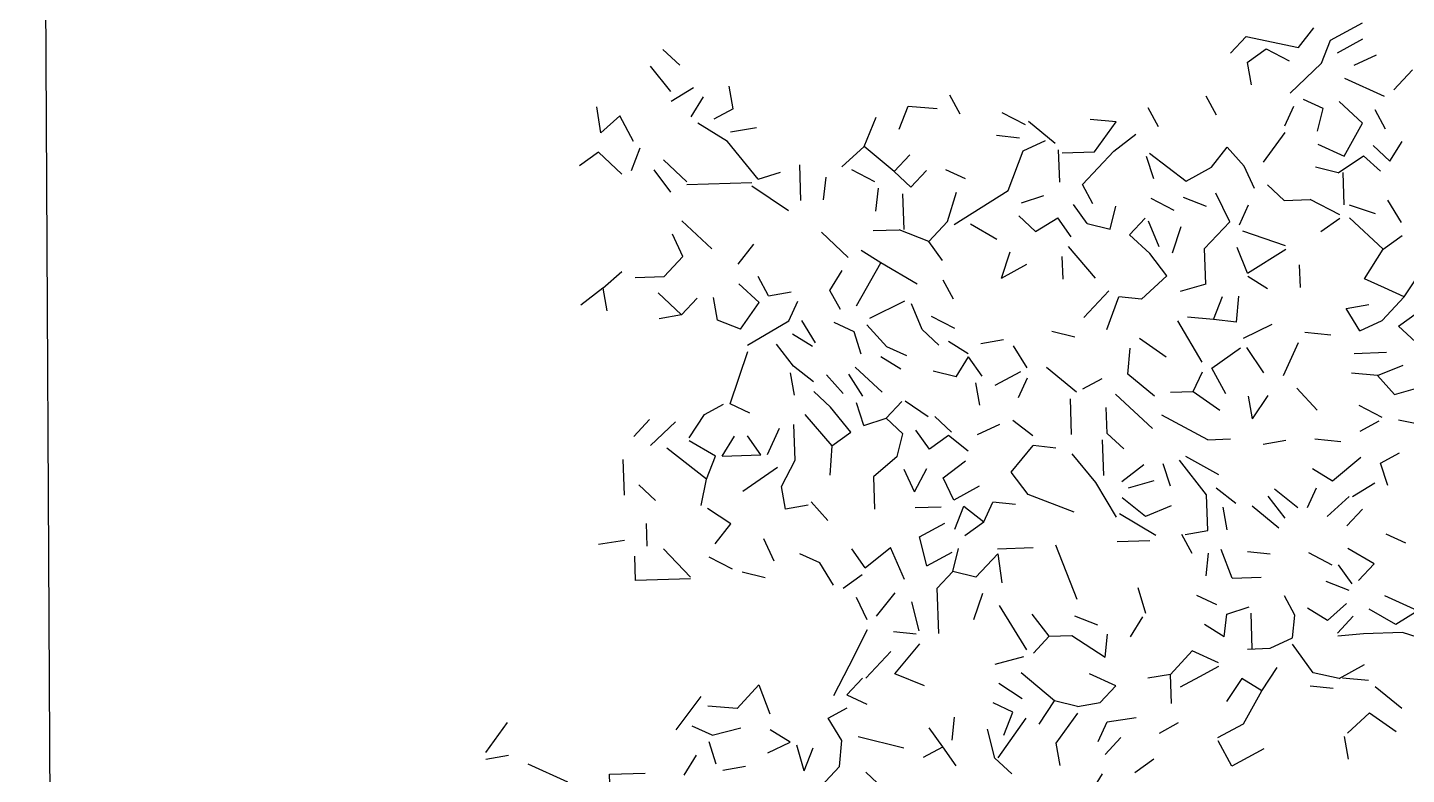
# Model space of a CAD drawing. Header units: metres. Extents: x 10 to 239, y 2 to 253.
# Drawn here: x 13.04 to 15.337, y 184.684 to 185.929 of the extents above; entities that cross this region are included whole.
import ezdxf

# ---------------------------------------------------------------- set-up
doc = ezdxf.new("R2010")
doc.units = ezdxf.units.M
doc.header["$MEASUREMENT"] = 0
doc.layers.add('0marcos', color=10, linetype='Continuous', plot=False)
doc.layers.add('bloques ARBOLES', color=7, linetype='Continuous', true_color=0xb8d897)

# ---------------------------------------------------------------- blocks, each defined once
blk = doc.blocks.new('arb-alz-77')
at = {"layer": 'bloques ARBOLES', "linetype": 'Continuous'}
for p, q in [((-2.9576, 11.6329), (-2.8979, 11.7096)), ((-2.834, 11.662), (-2.7117, 11.7283)), ((-3.2184, 11.6116), (-3.1583, 11.676)), ((-3.1583, 11.676), (-2.9576, 11.6329)), ((-2.8684, 11.5737), (-2.834, 11.662)), ((-2.8074, 11.613), (-2.7096, 11.6662)), ((-2.8074, 11.613), (-2.7096, 11.6662)), ((-5.3987, 11.6252), (-5.3344, 11.5651)), ((-3.1549, 11.5764), (-3.082, 11.6287)), ((-3.1549, 11.5764), (-3.082, 11.6287)), ((-3.082, 11.6287), (-2.9932, 11.5819)), ((-2.7436, 11.5653), (-2.6578, 11.6057)), ((-5.3683, 11.4642), (-5.4463, 11.5614)), ((-5.3683, 11.4642), (-5.4463, 11.5614)), ((-3.1549, 11.5764), (-3.1396, 11.4897)), ((-2.989, 11.4574), (-2.8684, 11.5737)), ((-2.989, 11.4574), (-2.8684, 11.5737)), ((-2.5909, 11.4709), (-2.5188, 11.5481)), ((-2.5909, 11.4709), (-2.5188, 11.5481)), ((-2.5909, 11.4709), (-2.5188, 11.5481)), ((-2.6274, 11.4448), (-2.7791, 11.5143)), ((-5.367, 11.4269), (-5.2816, 11.4796)), ((-5.367, 11.4269), (-5.2816, 11.4796)), ((-5.2903, 11.3673), (-5.243, 11.4436)), ((-5.2903, 11.3673), (-5.243, 11.4436)), ((-5.1294, 11.3977), (-5.1448, 11.4843)), ((-5.1294, 11.3977), (-5.1448, 11.4843)), ((-4.2568, 11.3773), (-4.2967, 11.4507)), ((-3.2726, 11.3731), (-3.3125, 11.4465)), ((-3.2726, 11.3731), (-3.3125, 11.4465)), ((-3.2726, 11.3731), (-3.3125, 11.4465)), ((-3.2726, 11.3731), (-3.3125, 11.4465)), ((-3.2726, 11.3731), (-3.3125, 11.4465)), ((-5.637, 11.3057), (-5.6528, 11.4049)), ((-5.637, 11.3057), (-5.6528, 11.4049)), ((-5.1294, 11.3977), (-5.2029, 11.3578)), ((-4.4916, 11.3195), (-4.4572, 11.4078)), ((-4.4572, 11.4078), (-4.3448, 11.3992)), ((-4.4572, 11.4078), (-4.3448, 11.3992)), ((-4.4572, 11.4078), (-4.3448, 11.3992)), ((-3.4953, 11.3282), (-3.5351, 11.4017)), ((-3.0097, 11.3322), (-2.9749, 11.4082)), ((-2.8625, 11.3994), (-2.9384, 11.4343)), ((-2.8844, 11.3115), (-2.8625, 11.3994)), ((-2.8844, 11.3115), (-2.8625, 11.3994)), ((-2.7111, 11.3423), (-2.8011, 11.4264)), ((-2.7111, 11.3423), (-2.8011, 11.4264)), ((-2.7111, 11.3423), (-2.8011, 11.4264)), ((-2.6232, 11.3203), (-2.663, 11.3937)), ((-2.6232, 11.3203), (-2.663, 11.3937)), ((-5.637, 11.3057), (-5.5644, 11.3704)), ((-5.5113, 11.2727), (-5.5644, 11.3704)), ((-5.1501, 11.2723), (-5.2647, 11.3432)), ((-4.6263, 11.2527), (-4.5802, 11.3663)), ((-4.6263, 11.2527), (-4.5802, 11.3663)), ((-4.0063, 11.3359), (-4.0951, 11.3828)), ((-3.8919, 11.265), (-3.9943, 11.3488)), ((-3.8919, 11.265), (-3.9943, 11.3488)), ((-3.6579, 11.3477), (-3.7578, 11.3568)), ((-3.6579, 11.3477), (-3.7578, 11.3568)), ((-3.7413, 11.2328), (-3.6579, 11.3477)), ((-3.7413, 11.2328), (-3.6579, 11.3477)), ((-2.7816, 11.2153), (-2.7111, 11.3423)), ((-5.1388, 11.31), (-5.0399, 11.3259)), ((-4.0295, 11.2853), (-4.1171, 11.2948)), ((-4.0295, 11.2853), (-4.1171, 11.2948)), ((-4.0295, 11.2853), (-4.1171, 11.2948)), ((-3.6666, 11.2353), (-3.5816, 11.3005)), ((-3.6666, 11.2353), (-3.5816, 11.3005)), ((-3.0921, 11.1924), (-3.0089, 11.3073)), ((-5.6469, 11.2307), (-5.7199, 11.1784)), ((-5.6469, 11.2307), (-5.5569, 11.1465)), ((-5.6469, 11.2307), (-5.5569, 11.1465)), ((-5.6469, 11.2307), (-5.5569, 11.1465)), ((-5.52, 11.1603), (-5.4856, 11.2485)), ((-5.52, 11.1603), (-5.4856, 11.2485)), ((-5.52, 11.1603), (-5.4856, 11.2485)), ((-5.0332, 11.1269), (-5.1501, 11.2723)), ((-4.7109, 11.175), (-4.6263, 11.2527)), ((-4.7109, 11.175), (-4.6263, 11.2527)), ((-4.511, 11.157), (-4.6263, 11.2527)), ((-4.0725, 11.0845), (-4.0154, 11.236)), ((-4.0154, 11.236), (-3.9295, 11.2762)), ((-4.0154, 11.236), (-3.9295, 11.2762)), ((-4.0154, 11.236), (-3.9295, 11.2762)), ((-3.8744, 11.1162), (-3.8786, 11.2405)), ((-3.8744, 11.1162), (-3.8786, 11.2405)), ((-3.8656, 11.2286), (-3.7413, 11.2328)), ((-3.7868, 11.1067), (-3.6666, 11.2353)), ((-3.2909, 11.1733), (-3.2312, 11.25)), ((-3.1664, 11.1775), (-3.2312, 11.25)), ((-2.8827, 11.2617), (-2.7816, 11.2153)), ((-2.8827, 11.2617), (-2.7816, 11.2153)), ((-2.8827, 11.2617), (-2.7816, 11.2153)), ((-2.6065, 11.1964), (-2.6709, 11.2565)), ((-2.6065, 11.1964), (-2.6709, 11.2565)), ((-2.6065, 11.1964), (-2.5592, 11.2727)), ((-2.6065, 11.1964), (-2.5592, 11.2727)), ((-2.6065, 11.1964), (-2.5592, 11.2727)), ((-5.3068, 11.1177), (-5.3969, 11.2017)), ((-5.3068, 11.1177), (-5.3969, 11.2017)), ((-5.3068, 11.1177), (-5.3969, 11.2017)), ((-5.3068, 11.1177), (-5.3969, 11.2017)), ((-4.8685, 11.0452), (-4.873, 11.1821)), ((-4.8685, 11.0452), (-4.873, 11.1821)), ((-4.8685, 11.0452), (-4.873, 11.1821)), ((-4.511, 11.157), (-4.4509, 11.2213)), ((-4.511, 11.157), (-4.4509, 11.2213)), ((-3.5135, 11.1284), (-3.5413, 11.2145)), ((-3.5135, 11.1284), (-3.5413, 11.2145)), ((-3.5293, 11.2275), (-3.3887, 11.1202)), ((-3.5293, 11.2275), (-3.3887, 11.1202)), ((-3.1262, 11.0916), (-3.1664, 11.1775)), ((-3.1262, 11.0916), (-3.1664, 11.1775)), ((-3.1262, 11.0916), (-3.1664, 11.1775)), ((-2.8043, 11.1523), (-2.7069, 11.2178)), ((-2.7069, 11.2178), (-2.6426, 11.1578)), ((-2.7069, 11.2178), (-2.6426, 11.1578)), ((-2.7069, 11.2178), (-2.6426, 11.1578)), ((-5.3678, 11.0781), (-5.4329, 11.1632)), ((-5.3678, 11.0781), (-5.4329, 11.1632)), ((-5.0332, 11.1269), (-4.9468, 11.1546)), ((-5.0332, 11.1269), (-4.9468, 11.1546)), ((-4.7813, 11.0481), (-4.7718, 11.1357)), ((-4.5842, 11.1171), (-4.6731, 11.1639)), ((-4.4467, 11.0968), (-4.511, 11.157)), ((-4.4467, 11.0968), (-4.3866, 11.1611)), ((-4.4467, 11.0968), (-4.3866, 11.1611)), ((-4.2359, 11.1288), (-4.3118, 11.1637)), ((-4.2359, 11.1288), (-4.3118, 11.1637)), ((-3.3887, 11.1202), (-3.2909, 11.1733)), ((-3.3887, 11.1202), (-3.2909, 11.1733)), ((-3.3887, 11.1202), (-3.2909, 11.1733)), ((-3.3887, 11.1202), (-3.2909, 11.1733)), ((-2.8043, 11.1523), (-2.8923, 11.1742)), ((-2.8043, 11.1523), (-2.8923, 11.1742)), ((-2.7814, 11.0285), (-2.7856, 11.153)), ((-5.0576, 11.1137), (-5.3065, 11.1052)), ((-5.0576, 11.1137), (-5.3065, 11.1052)), ((-4.9169, 11.0062), (-5.0571, 11.1011)), ((-4.9169, 11.0062), (-5.0571, 11.1011)), ((-4.5805, 11.0051), (-4.571, 11.0926)), ((-4.4723, 10.934), (-4.4769, 11.0708)), ((-4.3051, 10.9646), (-4.2716, 11.0778)), ((-4.2798, 10.953), (-4.0725, 11.0845)), ((-3.7469, 11.0332), (-3.7868, 11.1067)), ((-3.2215, 10.9639), (-3.275, 11.0741)), ((-3.2215, 10.9639), (-3.275, 11.0741)), ((-3.0124, 11.0456), (-3.0768, 11.1057)), ((-3.0124, 11.0456), (-3.0768, 11.1057)), ((-4.0211, 11.0364), (-3.9349, 11.0643)), ((-3.7693, 10.9578), (-3.8216, 11.0307)), ((-3.7693, 10.9578), (-3.8216, 11.0307)), ((-3.6813, 10.9358), (-3.6595, 11.0237)), ((-3.6813, 10.9358), (-3.6595, 11.0237)), ((-3.4347, 11.0065), (-3.5234, 11.0533)), ((-3.3106, 11.0231), (-3.399, 11.0574)), ((-3.1837, 10.9526), (-3.1489, 11.0285)), ((-3.1837, 10.9526), (-3.1489, 11.0285)), ((-3.0124, 11.0456), (-2.9129, 11.0489)), ((-3.0124, 11.0456), (-2.9129, 11.0489)), ((-3.0124, 11.0456), (-2.9129, 11.0489)), ((-3.0124, 11.0456), (-2.9129, 11.0489)), ((-2.7989, 10.9906), (-2.9129, 11.0489)), ((-2.7627, 11.0292), (-2.6621, 10.9951)), ((-2.5612, 10.9612), (-2.614, 11.0467)), ((-5.2109, 10.8593), (-5.3267, 10.9674)), ((-3.9675, 10.9261), (-4.0318, 10.9864)), ((-3.9675, 10.9261), (-4.0318, 10.9864)), ((-3.9675, 10.9261), (-4.0318, 10.9864)), ((-3.9675, 10.9261), (-3.8822, 10.9788)), ((-3.8299, 10.9059), (-3.8822, 10.9788)), ((-3.6059, 10.9134), (-3.5458, 10.9778)), ((-3.4923, 10.8675), (-3.5328, 10.9657)), ((-2.8713, 10.9258), (-2.7984, 10.9782)), ((-2.8713, 10.9258), (-2.7984, 10.9782)), ((-2.6325, 10.8591), (-2.7611, 10.9794)), ((-2.6325, 10.8591), (-2.7611, 10.9794)), ((-2.6325, 10.8591), (-2.7611, 10.9794)), ((-5.322, 10.8307), (-5.3623, 10.9164)), ((-5.322, 10.8307), (-5.3623, 10.9164)), ((-5.322, 10.8307), (-5.3623, 10.9164)), ((-4.6866, 10.8271), (-4.7895, 10.9233)), ((-4.6866, 10.8271), (-4.7895, 10.9233)), ((-4.6866, 10.8271), (-4.7895, 10.9233)), ((-4.5905, 10.9301), (-4.491, 10.9334)), ((-4.3773, 10.8874), (-4.491, 10.9334)), ((-4.3773, 10.8874), (-4.3051, 10.9646)), ((-4.3773, 10.8874), (-4.3051, 10.9646)), ((-4.3773, 10.8874), (-4.3051, 10.9646)), ((-4.3773, 10.8874), (-4.3051, 10.9646)), ((-4.116, 10.8962), (-4.2177, 10.955)), ((-3.7693, 10.9578), (-3.6813, 10.9358)), ((-3.7693, 10.9578), (-3.6813, 10.9358)), ((-3.5287, 10.8414), (-3.6059, 10.9134)), ((-3.4417, 10.8444), (-3.4077, 10.945)), ((-3.4417, 10.8444), (-3.4077, 10.945)), ((-3.4417, 10.8444), (-3.4077, 10.945)), ((-3.4417, 10.8444), (-3.4077, 10.945)), ((-3.3177, 10.861), (-3.2215, 10.9639)), ((-3.3177, 10.861), (-3.2215, 10.9639)), ((-3.3177, 10.861), (-3.2215, 10.9639)), ((-3.3177, 10.861), (-3.2215, 10.9639)), ((-3.0066, 10.8715), (-3.1704, 10.9281)), ((-5.1092, 10.8005), (-5.0496, 10.8772)), ((-5.1092, 10.8005), (-5.0496, 10.8772)), ((-4.3251, 10.8145), (-4.3773, 10.8874)), ((-4.3251, 10.8145), (-4.3773, 10.8874)), ((-4.3251, 10.8145), (-4.3773, 10.8874)), ((-3.7373, 10.7471), (-3.841, 10.8682)), ((-3.7373, 10.7471), (-3.841, 10.8682)), ((-3.7373, 10.7471), (-3.841, 10.8682)), ((-3.3131, 10.724), (-3.3177, 10.861)), ((-3.3131, 10.724), (-3.3177, 10.861)), ((-3.1526, 10.7668), (-3.1932, 10.8651)), ((-3.1526, 10.7668), (-3.0062, 10.8591)), ((-2.7033, 10.7446), (-2.6325, 10.8591)), ((-2.7033, 10.7446), (-2.6325, 10.8591)), ((-2.6325, 10.8591), (-2.5595, 10.9114)), ((-5.3941, 10.7534), (-5.322, 10.8307)), ((-5.3941, 10.7534), (-5.322, 10.8307)), ((-5.3941, 10.7534), (-5.322, 10.8307)), ((-4.6555, 10.6414), (-4.5613, 10.8065)), ((-4.6555, 10.6414), (-4.5613, 10.8065)), ((-4.6555, 10.6414), (-4.5613, 10.8065)), ((-4.5613, 10.8065), (-4.6378, 10.8538)), ((-4.5613, 10.8065), (-4.6378, 10.8538)), ((-4.5613, 10.8065), (-4.6378, 10.8538)), ((-4.4216, 10.724), (-4.5613, 10.8065)), ((-4.4216, 10.724), (-4.5613, 10.8065)), ((-4.0986, 10.7474), (-4.0645, 10.8481)), ((-3.8618, 10.7429), (-3.8647, 10.83)), ((-3.4635, 10.7564), (-3.5287, 10.8414)), ((-5.6294, 10.7082), (-5.5566, 10.7729)), ((-5.6294, 10.7082), (-5.5566, 10.7729)), ((-5.6294, 10.7082), (-5.5566, 10.7729)), ((-5.506, 10.7496), (-5.3941, 10.7534)), ((-4.9931, 10.6798), (-5.0329, 10.7532)), ((-4.9931, 10.6798), (-5.0329, 10.7532)), ((-4.7571, 10.7002), (-4.7098, 10.7765)), ((-4.0986, 10.7474), (-4.0007, 10.8005)), ((-4.0986, 10.7474), (-4.0007, 10.8005)), ((-3.5602, 10.6659), (-3.4635, 10.7564)), ((-3.5602, 10.6659), (-3.4635, 10.7564)), ((-3.1522, 10.7544), (-3.0758, 10.7071)), ((-3.1522, 10.7544), (-3.0758, 10.7071)), ((-2.9543, 10.7985), (-2.9513, 10.7113)), ((-2.5515, 10.675), (-2.4924, 10.7642)), ((-5.6294, 10.7082), (-5.7143, 10.643)), ((-5.6294, 10.7082), (-5.7143, 10.643)), ((-5.6294, 10.7082), (-5.7143, 10.643)), ((-5.6294, 10.7082), (-5.7143, 10.643)), ((-5.6294, 10.7082), (-5.6139, 10.6214)), ((-5.0295, 10.6536), (-5.1067, 10.7258)), ((-5.0295, 10.6536), (-5.1067, 10.7258)), ((-5.0295, 10.6536), (-5.1067, 10.7258)), ((-5.0295, 10.6536), (-5.1067, 10.7258)), ((-5.0295, 10.6536), (-5.1067, 10.7258)), ((-5.0295, 10.6536), (-5.1067, 10.7258)), ((-4.7172, 10.6268), (-4.7571, 10.7002)), ((-4.7172, 10.6268), (-4.7571, 10.7002)), ((-4.2825, 10.6664), (-4.3224, 10.7397)), ((-4.2825, 10.6664), (-4.3224, 10.7397)), ((-4.2825, 10.6664), (-4.3224, 10.7397)), ((-3.3131, 10.724), (-3.4117, 10.6958)), ((-2.6274, 10.7099), (-2.7033, 10.7446)), ((-2.5515, 10.675), (-2.6274, 10.7099)), ((-5.3269, 10.6061), (-5.4169, 10.6904)), ((-5.3269, 10.6061), (-5.2668, 10.6705)), ((-5.3269, 10.6061), (-5.2668, 10.6705)), ((-5.1892, 10.586), (-5.2046, 10.6727)), ((-5.1892, 10.586), (-5.2046, 10.6727)), ((-5.1009, 10.5516), (-5.0295, 10.6536)), ((-4.9931, 10.6798), (-4.9064, 10.6952)), ((-4.9151, 10.5828), (-4.8802, 10.6587)), ((-4.604, 10.5933), (-4.4694, 10.6601)), ((-4.4032, 10.5502), (-4.4439, 10.6485)), ((-3.782, 10.5961), (-3.6858, 10.699)), ((-3.6933, 10.5493), (-3.6477, 10.6754)), ((-3.6933, 10.5493), (-3.6477, 10.6754)), ((-3.6933, 10.5493), (-3.6477, 10.6754)), ((-3.5602, 10.6659), (-3.6477, 10.6754)), ((-3.5602, 10.6659), (-3.6477, 10.6754)), ((-3.2835, 10.588), (-3.249, 10.6764)), ((-3.2835, 10.588), (-3.249, 10.6764)), ((-3.196, 10.5786), (-3.1869, 10.6784)), ((-3.196, 10.5786), (-3.1869, 10.6784)), ((-3.196, 10.5786), (-3.1869, 10.6784)), ((-2.6356, 10.5849), (-2.5515, 10.675)), ((-5.3269, 10.6061), (-5.4136, 10.5908)), ((-4.3677, 10.6012), (-4.2788, 10.5544)), ((-3.2835, 10.588), (-3.3834, 10.5971)), ((-2.7742, 10.6301), (-2.6875, 10.6456)), ((-2.7742, 10.6301), (-2.6875, 10.6456)), ((-2.7216, 10.5447), (-2.7742, 10.6301)), ((-2.5726, 10.5623), (-2.4997, 10.6146)), ((-2.5726, 10.5623), (-2.4997, 10.6146)), ((-5.1009, 10.5516), (-5.1892, 10.586)), ((-5.1009, 10.5516), (-5.1892, 10.586)), ((-5.0739, 10.4902), (-4.9151, 10.5828)), ((-4.8126, 10.499), (-4.8653, 10.5845)), ((-4.8126, 10.499), (-4.8653, 10.5845)), ((-4.6645, 10.5414), (-4.7405, 10.5763)), ((-4.6645, 10.5414), (-4.7405, 10.5763)), ((-4.6645, 10.5414), (-4.7405, 10.5763)), ((-4.6368, 10.4551), (-4.6645, 10.5414)), ((-4.5381, 10.4834), (-4.6156, 10.568)), ((-4.339, 10.4901), (-4.4032, 10.5502)), ((-4.339, 10.4901), (-4.4032, 10.5502)), ((-3.8169, 10.5202), (-3.9047, 10.5421)), ((-3.3278, 10.4246), (-3.4205, 10.5835)), ((-3.3278, 10.4246), (-3.4205, 10.5835)), ((-3.3278, 10.4246), (-3.4205, 10.5835)), ((-3.196, 10.5786), (-3.2835, 10.588)), ((-3.169, 10.5171), (-3.0587, 10.5707)), ((-2.7216, 10.5447), (-2.6356, 10.5849)), ((-2.7216, 10.5447), (-2.6356, 10.5849)), ((-2.5083, 10.5021), (-2.5726, 10.5623)), ((-4.8967, 10.4091), (-4.9619, 10.494)), ((-4.8967, 10.4091), (-4.9619, 10.494)), ((-4.8967, 10.4091), (-4.9619, 10.494)), ((-4.901, 10.5334), (-4.8246, 10.4861)), ((-4.901, 10.5334), (-4.8246, 10.4861)), ((-4.2257, 10.4566), (-4.302, 10.5038)), ((-4.2257, 10.4566), (-4.302, 10.5038)), ((-4.1771, 10.4956), (-4.0905, 10.511)), ((-4.1771, 10.4956), (-4.0905, 10.511)), ((-4.1771, 10.4956), (-4.0905, 10.511)), ((-4.1771, 10.4956), (-4.0905, 10.511)), ((-4.1771, 10.4956), (-4.0905, 10.511)), ((-3.5675, 10.5162), (-3.4655, 10.4449)), ((-3.0146, 10.373), (-2.9566, 10.4995)), ((-2.833, 10.5284), (-2.9331, 10.5377)), ((-2.833, 10.5284), (-2.9331, 10.5377)), ((-5.141, 10.2638), (-5.0731, 10.4654)), ((-5.141, 10.2638), (-5.0731, 10.4654)), ((-4.4853, 10.3979), (-4.5616, 10.4452)), ((-4.4853, 10.3979), (-4.5616, 10.4452)), ((-4.4853, 10.3979), (-4.5616, 10.4452)), ((-4.4622, 10.4486), (-4.5381, 10.4834)), ((-4.2725, 10.3677), (-4.2252, 10.4442)), ((-4.1729, 10.3711), (-4.2252, 10.4442)), ((-4.1729, 10.3711), (-4.2252, 10.4442)), ((-4.1729, 10.3711), (-4.2252, 10.4442)), ((-3.9997, 10.4019), (-4.0523, 10.4873)), ((-3.6127, 10.3776), (-3.6036, 10.4776)), ((-3.6127, 10.3776), (-3.6036, 10.4776)), ((-3.6127, 10.3776), (-3.6036, 10.4776)), ((-3.6127, 10.3776), (-3.6036, 10.4776)), ((-3.2896, 10.401), (-3.1802, 10.4794)), ((-3.0898, 10.3829), (-3.1554, 10.4803)), ((-3.0898, 10.3829), (-3.1554, 10.4803)), ((-2.619, 10.4609), (-2.7435, 10.4568)), ((-4.893, 10.2971), (-4.9084, 10.3837)), ((-4.8199, 10.3493), (-4.8967, 10.4091)), ((-4.8199, 10.3493), (-4.8967, 10.4091)), ((-4.557, 10.3085), (-4.6599, 10.4045)), ((-4.2725, 10.3677), (-4.3605, 10.3897)), ((-4.2725, 10.3677), (-4.3605, 10.3897)), ((-4.2725, 10.3677), (-4.3605, 10.3897)), ((-4.1221, 10.3356), (-4.0242, 10.3887)), ((-4.1221, 10.3356), (-4.0242, 10.3887)), ((-3.8097, 10.3087), (-3.925, 10.4044)), ((-3.8097, 10.3087), (-3.925, 10.4044)), ((-3.8097, 10.3087), (-3.925, 10.4044)), ((-3.3614, 10.3114), (-3.3265, 10.3873)), ((-3.2365, 10.3032), (-3.2896, 10.401)), ((-3.2365, 10.3032), (-3.2896, 10.401)), ((-2.6534, 10.3727), (-2.5552, 10.4133)), ((-2.6534, 10.3727), (-2.5552, 10.4133)), ((-4.7063, 10.3033), (-4.771, 10.3759)), ((-4.7063, 10.3033), (-4.771, 10.3759)), ((-4.7063, 10.3033), (-4.771, 10.3759)), ((-4.6313, 10.2934), (-4.684, 10.3788)), ((-4.1817, 10.2588), (-4.1971, 10.3454)), ((-4.0332, 10.2887), (-3.9984, 10.3645)), ((-3.7852, 10.3219), (-3.7118, 10.3618)), ((-3.7852, 10.3219), (-3.7118, 10.3618)), ((-3.7852, 10.3219), (-3.7118, 10.3618)), ((-3.7852, 10.3219), (-3.7118, 10.3618)), ((-3.7852, 10.3219), (-3.7118, 10.3618)), ((-3.7852, 10.3219), (-3.7118, 10.3618)), ((-3.5102, 10.294), (-3.6127, 10.3776)), ((-2.6534, 10.3727), (-2.7535, 10.3817)), ((-2.5888, 10.3001), (-2.6534, 10.3727)), ((-4.7544, 10.2519), (-4.8187, 10.312)), ((-4.7544, 10.2519), (-4.8187, 10.312)), ((-3.8291, 10.146), (-3.8337, 10.283)), ((-3.5185, 10.1691), (-3.6599, 10.3013)), ((-3.5185, 10.1691), (-3.6599, 10.3013)), ((-3.5185, 10.1691), (-3.6599, 10.3013)), ((-3.5185, 10.1691), (-3.6599, 10.3013)), ((-3.4484, 10.3085), (-3.3614, 10.3114)), ((-3.4484, 10.3085), (-3.3614, 10.3114)), ((-3.3614, 10.3114), (-3.2593, 10.2402)), ((-3.1337, 10.207), (-3.149, 10.2936)), ((-3.1337, 10.207), (-3.149, 10.2936)), ((-3.1337, 10.207), (-3.0743, 10.2961)), ((-3.1337, 10.207), (-3.0743, 10.2961)), ((-2.8856, 10.2402), (-2.9632, 10.3249)), ((-2.5888, 10.3001), (-2.49, 10.3284)), ((-2.5888, 10.3001), (-2.49, 10.3284)), ((-5.2392, 10.223), (-5.1658, 10.2629)), ((-5.0651, 10.2289), (-5.141, 10.2638)), ((-5.0651, 10.2289), (-5.141, 10.2638)), ((-4.8531, 10.2237), (-4.7494, 10.1026)), ((-4.8531, 10.2237), (-4.7494, 10.1026)), ((-4.6764, 10.1549), (-4.7544, 10.2519)), ((-4.6275, 10.1814), (-4.6552, 10.2676)), ((-4.6275, 10.1814), (-4.6552, 10.2676)), ((-4.5412, 10.2093), (-4.4811, 10.2736)), ((-4.5412, 10.2093), (-4.4811, 10.2736)), ((-4.3794, 10.2148), (-4.4687, 10.274)), ((-4.3794, 10.2148), (-4.4687, 10.274)), ((-3.6923, 10.1507), (-3.6956, 10.2503)), ((-3.6923, 10.1507), (-3.6956, 10.2503)), ((-3.6923, 10.1507), (-3.6956, 10.2503)), ((-2.6355, 10.2113), (-2.7243, 10.2582)), ((-2.6355, 10.2113), (-2.7243, 10.2582)), ((-5.5104, 10.1392), (-5.4503, 10.2035)), ((-5.5104, 10.1392), (-5.4503, 10.2035)), ((-5.447, 10.1039), (-5.3504, 10.1944)), ((-5.447, 10.1039), (-5.3504, 10.1944)), ((-5.447, 10.1039), (-5.3504, 10.1944)), ((-5.2985, 10.1338), (-5.2392, 10.223)), ((-5.2985, 10.1338), (-5.2392, 10.223)), ((-5.2985, 10.1338), (-5.2392, 10.223)), ((-5.2985, 10.1338), (-5.2392, 10.223)), ((-5.2985, 10.1338), (-5.2392, 10.223)), ((-4.9974, 10.0692), (-4.951, 10.1704)), ((-4.8907, 10.048), (-4.8954, 10.1849)), ((-4.6275, 10.1814), (-4.5412, 10.2093)), ((-4.4769, 10.1492), (-4.5412, 10.2093)), ((-4.2903, 10.1555), (-4.3546, 10.2156)), ((-4.2903, 10.1555), (-4.3546, 10.2156)), ((-4.2903, 10.1555), (-4.3546, 10.2156)), ((-4.1903, 10.1463), (-4.1045, 10.1866)), ((-3.9784, 10.141), (-4.0551, 10.2007)), ((-3.9784, 10.141), (-4.0551, 10.2007)), ((-3.9784, 10.141), (-4.0551, 10.2007)), ((-3.3053, 10.1263), (-3.4828, 10.22)), ((-2.7209, 10.1587), (-2.6476, 10.1985)), ((-2.3597, 10.1583), (-2.5728, 10.201)), ((-5.1964, 10.0625), (-5.298, 10.1214)), ((-5.1715, 10.0633), (-5.1244, 10.1398)), ((-5.0222, 10.0684), (-5.0745, 10.1415)), ((-4.7494, 10.1026), (-4.6764, 10.1549)), ((-4.4989, 10.0612), (-4.4769, 10.1492)), ((-4.3752, 10.0902), (-4.4275, 10.1633)), ((-4.3023, 10.1425), (-4.3752, 10.0902)), ((-4.2256, 10.0829), (-4.3023, 10.1425)), ((-4.2256, 10.0829), (-4.3023, 10.1425)), ((-3.7055, 9.9883), (-3.7101, 10.1253)), ((-3.7055, 9.9883), (-3.7101, 10.1253)), ((-3.7055, 9.9883), (-3.7101, 10.1253)), ((-3.7055, 9.9883), (-3.7101, 10.1253)), ((-3.628, 10.0907), (-3.6923, 10.1507)), ((-3.3053, 10.1263), (-3.2182, 10.1293)), ((-3.3053, 10.1263), (-3.2182, 10.1293)), ((-3.0929, 10.1087), (-3.0062, 10.124)), ((-3.0929, 10.1087), (-3.0062, 10.124)), ((-3.0929, 10.1087), (-3.0062, 10.124)), ((-2.7943, 10.1188), (-2.8942, 10.1278)), ((-5.2308, 9.9742), (-5.3843, 10.0936)), ((-5.2308, 9.9742), (-5.3843, 10.0936)), ((-5.2308, 9.9742), (-5.3843, 10.0936)), ((-5.1715, 10.0633), (-5.0222, 10.0684)), ((-5.1715, 10.0633), (-5.0222, 10.0684)), ((-5.1715, 10.0633), (-5.0222, 10.0684)), ((-5.1715, 10.0633), (-5.0222, 10.0684)), ((-5.1715, 10.0633), (-5.0222, 10.0684)), ((-4.7494, 10.1026), (-4.758, 9.9902)), ((-4.0609, 10.0013), (-3.9771, 10.1036)), ((-3.8896, 10.0942), (-3.9771, 10.1036)), ((-3.8896, 10.0942), (-3.9771, 10.1036)), ((-3.7357, 9.9624), (-3.8265, 10.0715)), ((-3.7357, 9.9624), (-3.8265, 10.0715)), ((-2.6421, 10.0366), (-2.5686, 10.0765)), ((-2.6421, 10.0366), (-2.5686, 10.0765)), ((-2.6421, 10.0366), (-2.5686, 10.0765)), ((-5.5464, 9.9138), (-5.551, 10.0505)), ((-5.5464, 9.9138), (-5.551, 10.0505)), ((-5.2308, 9.9742), (-5.1964, 10.0625)), ((-5.0922, 9.929), (-4.9584, 10.0208)), ((-4.9435, 9.9465), (-4.8907, 10.048)), ((-4.9435, 9.9465), (-4.8907, 10.048)), ((-4.9435, 9.9465), (-4.8907, 10.048)), ((-4.4989, 10.0612), (-4.5897, 9.9834)), ((-4.432, 9.9265), (-4.4723, 10.0122)), ((-4.432, 9.9265), (-4.4723, 10.0122)), ((-4.432, 9.9265), (-4.4723, 10.0122)), ((-4.432, 9.9265), (-4.4723, 10.0122)), ((-4.432, 9.9265), (-4.4723, 10.0122)), ((-4.432, 9.9265), (-4.3851, 10.0152)), ((-4.3216, 9.98), (-4.2367, 10.0452)), ((-3.6362, 9.9659), (-3.5512, 10.0309)), ((-3.6362, 9.9659), (-3.5512, 10.0309)), ((-3.6362, 9.9659), (-3.5512, 10.0309)), ((-3.4486, 9.9472), (-3.4765, 10.0334)), ((-3.4486, 9.9472), (-3.4765, 10.0334)), ((-3.3106, 9.9146), (-3.4148, 10.048)), ((-3.3106, 9.9146), (-3.4148, 10.048)), ((-3.3106, 9.9146), (-3.4148, 10.048)), ((-3.2633, 9.9908), (-3.3903, 10.0612)), ((-2.903, 10.0154), (-2.8265, 9.9681)), ((-2.8265, 9.9681), (-2.7176, 10.0591)), ((-2.6142, 9.9505), (-2.6421, 10.0366)), ((-2.6142, 9.9505), (-2.6421, 10.0366)), ((-5.2523, 9.8739), (-5.2308, 9.9742)), ((-4.5897, 9.9834), (-4.5855, 9.8589)), ((-4.5897, 9.9834), (-4.5855, 9.8589)), ((-4.5897, 9.9834), (-4.5855, 9.8589)), ((-4.2815, 9.8942), (-4.3216, 9.98)), ((-3.9957, 9.9163), (-4.0609, 10.0013)), ((-3.9957, 9.9163), (-4.0609, 10.0013)), ((-3.6564, 9.8281), (-3.7357, 9.9624)), ((-3.6564, 9.8281), (-3.7357, 9.9624)), ((-3.6564, 9.8281), (-3.7357, 9.9624)), ((-3.6105, 9.9417), (-3.5118, 9.9701)), ((-3.6105, 9.9417), (-3.5118, 9.9701)), ((-2.7498, 9.9085), (-2.6645, 9.9612)), ((-5.4274, 9.8929), (-5.4917, 9.953)), ((-4.928, 9.86), (-4.9435, 9.9465)), ((-4.1836, 9.9473), (-4.2815, 9.8942)), ((-4.1836, 9.9473), (-4.2815, 9.8942)), ((-3.819, 9.8475), (-3.9957, 9.9163)), ((-3.819, 9.8475), (-3.9957, 9.9163)), ((-3.819, 9.8475), (-3.9957, 9.9163)), ((-3.819, 9.8475), (-3.9957, 9.9163)), ((-3.819, 9.8475), (-3.9957, 9.9163)), ((-3.819, 9.8475), (-3.9957, 9.9163)), ((-3.819, 9.8475), (-3.9957, 9.9163)), ((-3.3059, 9.7777), (-3.3106, 9.9146)), ((-3.3059, 9.7777), (-3.3106, 9.9146)), ((-3.3059, 9.7777), (-3.3106, 9.9146)), ((-3.1973, 9.8809), (-3.2741, 9.9407)), ((-3.1973, 9.8809), (-3.2741, 9.9407)), ((-3.0087, 9.8251), (-3.0738, 9.91)), ((-2.9601, 9.8641), (-3.0497, 9.9358)), ((-2.9601, 9.8641), (-3.0497, 9.9358)), ((-2.9227, 9.8653), (-2.888, 9.9412)), ((-2.9227, 9.8653), (-2.888, 9.9412)), ((-2.847, 9.8306), (-2.7623, 9.9081)), ((-2.847, 9.8306), (-2.7623, 9.9081)), ((-5.1378, 9.803), (-5.227, 9.8622)), ((-4.8414, 9.8752), (-4.928, 9.86)), ((-4.8414, 9.8752), (-4.928, 9.86)), ((-4.8414, 9.8752), (-4.928, 9.86)), ((-4.7647, 9.8156), (-4.8294, 9.8881)), ((-4.7647, 9.8156), (-4.8294, 9.8881)), ((-4.3304, 9.8676), (-4.4299, 9.8642)), ((-4.2778, 9.7822), (-4.2433, 9.8705)), ((-4.2433, 9.8705), (-4.1666, 9.8108)), ((-4.1666, 9.8108), (-4.1318, 9.8869)), ((-4.0442, 9.8772), (-4.1318, 9.8869)), ((-4.0442, 9.8772), (-4.1318, 9.8869)), ((-3.5445, 9.8318), (-3.634, 9.9036)), ((-3.5445, 9.8318), (-3.634, 9.9036)), ((-3.4461, 9.8726), (-3.5445, 9.8318)), ((-3.2314, 9.7802), (-3.2468, 9.8669)), ((-3.0323, 9.7869), (-3.1347, 9.8707)), ((-3.0323, 9.7869), (-3.1347, 9.8707)), ((-3.0323, 9.7869), (-3.1347, 9.8707)), ((-3.0323, 9.7869), (-3.1347, 9.8707)), ((-2.7709, 9.7957), (-2.7109, 9.86)), ((-5.4587, 9.7174), (-5.4617, 9.8045)), ((-5.4587, 9.7174), (-5.4617, 9.8045)), ((-5.4587, 9.7174), (-5.4617, 9.8045)), ((-5.1975, 9.7262), (-5.1378, 9.803)), ((-4.4137, 9.7526), (-4.3158, 9.8058)), ((-4.2395, 9.7585), (-4.1666, 9.8108)), ((-4.2395, 9.7585), (-4.1666, 9.8108)), ((-4.2395, 9.7585), (-4.1666, 9.8108)), ((-3.5047, 9.7585), (-3.6444, 9.8411)), ((-3.5047, 9.7585), (-3.6444, 9.8411)), ((-3.5047, 9.7585), (-3.6444, 9.8411)), ((-4.385, 9.6415), (-4.4137, 9.7526)), ((-3.3652, 9.6886), (-3.4051, 9.7618)), ((-3.3652, 9.6886), (-3.4051, 9.7618)), ((-3.3652, 9.6886), (-3.4051, 9.7618)), ((-3.3927, 9.7623), (-3.3059, 9.7777)), ((-3.3927, 9.7623), (-3.3059, 9.7777)), ((-3.3927, 9.7623), (-3.3059, 9.7777)), ((-2.5445, 9.7287), (-2.6205, 9.7634)), ((-2.5445, 9.7287), (-2.6205, 9.7634)), ((-5.5467, 9.7394), (-5.6459, 9.7235)), ((-5.5467, 9.7394), (-5.6459, 9.7235)), ((-5.2928, 9.5984), (-5.3962, 9.707)), ((-5.2928, 9.5984), (-5.3962, 9.707)), ((-4.9711, 9.6591), (-5.0113, 9.745)), ((-4.9711, 9.6591), (-5.0113, 9.745)), ((-4.6214, 9.6335), (-4.6737, 9.7066)), ((-4.6214, 9.6335), (-4.5244, 9.7116)), ((-4.4704, 9.5888), (-4.5244, 9.7116)), ((-4.385, 9.6415), (-4.2872, 9.6947)), ((-4.385, 9.6415), (-4.2872, 9.6947)), ((-4.2847, 9.6201), (-4.2627, 9.7079)), ((-4.1132, 9.7068), (-3.9763, 9.7115)), ((-4.1132, 9.7068), (-3.9763, 9.7115)), ((-4.1132, 9.7068), (-3.9763, 9.7115)), ((-4.1132, 9.7068), (-3.9763, 9.7115)), ((-4.1132, 9.7068), (-3.9763, 9.7115)), ((-4.1132, 9.7068), (-3.9763, 9.7115)), ((-3.8076, 9.5117), (-3.8895, 9.7205)), ((-3.6532, 9.7347), (-3.5288, 9.7389)), ((-3.6532, 9.7347), (-3.5288, 9.7389)), ((-3.6532, 9.7347), (-3.5288, 9.7389)), ((-3.2126, 9.594), (-3.2537, 9.7047)), ((-3.2126, 9.594), (-3.2537, 9.7047)), ((-3.2126, 9.594), (-3.2537, 9.7047)), ((-3.0662, 9.686), (-3.1537, 9.6956)), ((-3.0662, 9.686), (-3.1537, 9.6956)), ((-3.0662, 9.686), (-3.1537, 9.6956)), ((-2.6663, 9.6497), (-2.768, 9.7087)), ((-2.6663, 9.6497), (-2.768, 9.7087)), ((-5.5041, 9.5851), (-5.5073, 9.6784)), ((-5.1319, 9.6288), (-5.2208, 9.6756)), ((-4.7965, 9.6527), (-4.8724, 9.6873)), ((-4.7965, 9.6527), (-4.8724, 9.6873)), ((-4.7965, 9.6527), (-4.8724, 9.6873)), ((-4.7965, 9.6527), (-4.8724, 9.6873)), ((-4.7437, 9.5672), (-4.7965, 9.6527)), ((-4.7437, 9.5672), (-4.7965, 9.6527)), ((-4.7437, 9.5672), (-4.7965, 9.6527)), ((-4.1967, 9.5981), (-4.1126, 9.6881)), ((-4.1967, 9.5981), (-4.1126, 9.6881)), ((-4.1126, 9.6881), (-4.0964, 9.5765)), ((-4.1126, 9.6881), (-4.0964, 9.5765)), ((-3.3125, 9.6031), (-3.3031, 9.6906)), ((-2.8281, 9.6442), (-2.9169, 9.6911)), ((-2.751, 9.5722), (-2.8033, 9.6451)), ((-2.751, 9.5722), (-2.8033, 9.6451)), ((-2.6663, 9.6497), (-2.7266, 9.5854)), ((-2.6663, 9.6497), (-2.7266, 9.5854)), ((-2.6663, 9.6497), (-2.7266, 9.5854)), ((-5.2926, 9.5921), (-5.5041, 9.5851)), ((-5.0063, 9.5957), (-5.0943, 9.6175)), ((-5.0063, 9.5957), (-5.0943, 9.6175)), ((-4.7061, 9.556), (-4.633, 9.6083)), ((-4.7061, 9.556), (-4.633, 9.6083)), ((-4.3448, 9.5558), (-4.2847, 9.6201)), ((-4.3448, 9.5558), (-4.2847, 9.6201)), ((-4.1967, 9.5981), (-4.2847, 9.6201)), ((-3.2126, 9.594), (-3.1005, 9.5977)), ((-4.5777, 9.4482), (-4.5061, 9.5378)), ((-4.5777, 9.4482), (-4.5061, 9.5378)), ((-4.5777, 9.4482), (-4.5061, 9.5378)), ((-4.3389, 9.3816), (-4.3448, 9.5558)), ((-4.3389, 9.3816), (-4.3448, 9.5558)), ((-4.3389, 9.3816), (-4.3448, 9.5558)), ((-4.3389, 9.3816), (-4.3448, 9.5558)), ((-4.3389, 9.3816), (-4.3448, 9.5558)), ((-4.3389, 9.3816), (-4.3448, 9.5558)), ((-4.2038, 9.4359), (-4.1697, 9.5367)), ((-3.5443, 9.4581), (-3.5725, 9.5569)), ((-2.7625, 9.5469), (-2.8509, 9.5812)), ((-2.7625, 9.5469), (-2.8509, 9.5812)), ((-2.7625, 9.5469), (-2.8509, 9.5812)), ((-4.6147, 9.4345), (-4.655, 9.5203)), ((-4.6147, 9.4345), (-4.655, 9.5203)), ((-4.414, 9.3915), (-4.4427, 9.5027)), ((-4.414, 9.3915), (-4.4427, 9.5027)), ((-4.414, 9.3915), (-4.4427, 9.5027)), ((-4.0005, 9.3183), (-4.1059, 9.489)), ((-4.0005, 9.3183), (-4.1059, 9.489)), ((-3.2715, 9.4923), (-3.3473, 9.5272)), ((-3.2329, 9.4563), (-3.1466, 9.4841)), ((-2.9711, 9.4526), (-3.011, 9.526)), ((-2.9711, 9.4526), (-3.011, 9.526)), ((-2.8459, 9.432), (-2.7733, 9.4967)), ((-2.4983, 9.4686), (-2.6249, 9.5266)), ((-3.915, 9.3709), (-3.9802, 9.4559)), ((-3.915, 9.3709), (-3.9802, 9.4559)), ((-3.915, 9.3709), (-3.9802, 9.4559)), ((-3.8181, 9.4489), (-3.7297, 9.4146)), ((-3.5563, 9.4453), (-3.6036, 9.369)), ((-3.5563, 9.4453), (-3.6036, 9.369)), ((-3.5563, 9.4453), (-3.6036, 9.369)), ((-3.2423, 9.3687), (-3.2329, 9.4563)), ((-3.135, 9.3226), (-3.1395, 9.4594)), ((-2.9806, 9.3651), (-2.9711, 9.4526)), ((-2.9806, 9.3651), (-2.9711, 9.4526)), ((-2.9806, 9.3651), (-2.9711, 9.4526)), ((-2.9806, 9.3651), (-2.9711, 9.4526)), ((-2.9806, 9.3651), (-2.9711, 9.4526)), ((-2.8459, 9.432), (-2.9222, 9.4792)), ((-2.8459, 9.432), (-2.9222, 9.4792)), ((-2.8068, 9.3835), (-2.7468, 9.4478)), ((-2.8068, 9.3835), (-2.7468, 9.4478)), ((-2.8068, 9.3835), (-2.7468, 9.4478)), ((-2.5838, 9.4159), (-2.6855, 9.4747)), ((-2.5838, 9.4159), (-2.6855, 9.4747)), ((-2.5838, 9.4159), (-2.6855, 9.4747)), ((-2.4983, 9.4686), (-2.5838, 9.4159)), ((-2.4983, 9.4686), (-2.5838, 9.4159)), ((-4.6834, 9.2579), (-4.6134, 9.3971)), ((-4.6834, 9.2579), (-4.6134, 9.3971)), ((-4.6834, 9.2579), (-4.6134, 9.3971)), ((-4.426, 9.3787), (-4.5135, 9.3881)), ((-4.426, 9.3787), (-4.5135, 9.3881)), ((-3.7005, 9.291), (-3.691, 9.3785)), ((-3.7005, 9.291), (-3.691, 9.3785)), ((-3.2423, 9.3687), (-3.3186, 9.416)), ((-3.2423, 9.3687), (-3.3186, 9.416)), ((-2.7071, 9.3806), (-2.8064, 9.3709)), ((-2.7071, 9.3806), (-2.8064, 9.3709)), ((-2.7071, 9.3806), (-2.8064, 9.3709)), ((-2.5579, 9.3856), (-2.7071, 9.3806)), ((-2.4697, 9.3575), (-2.5579, 9.3856)), ((-2.4697, 9.3575), (-2.5579, 9.3856)), ((-4.508, 9.2264), (-4.4123, 9.3417)), ((-4.508, 9.2264), (-4.4123, 9.3417)), ((-3.9751, 9.3066), (-3.915, 9.3709)), ((-3.9751, 9.3066), (-3.915, 9.3709)), ((-3.915, 9.3709), (-3.8279, 9.3739)), ((-3.915, 9.3709), (-3.8279, 9.3739)), ((-3.8279, 9.3739), (-3.7005, 9.291)), ((-3.1537, 9.3219), (-3.0665, 9.3249)), ((-3.1537, 9.3219), (-3.0665, 9.3249)), ((-3.1537, 9.3219), (-3.0665, 9.3249)), ((-3.0665, 9.3249), (-2.9806, 9.3651)), ((-3.0665, 9.3249), (-2.9806, 9.3651)), ((-2.9013, 9.2308), (-2.9797, 9.3403)), ((-2.9013, 9.2308), (-2.9797, 9.3403)), ((-4.6196, 9.2102), (-4.5234, 9.313)), ((-4.6196, 9.2102), (-4.5234, 9.313)), ((-4.1231, 9.2642), (-4.012, 9.293)), ((-4.1231, 9.2642), (-4.012, 9.293)), ((-4.1231, 9.2642), (-4.012, 9.293)), ((-3.4492, 9.2247), (-3.3651, 9.3148)), ((-3.2639, 9.2683), (-3.3651, 9.3148)), ((-3.2639, 9.2683), (-3.3651, 9.3148)), ((-3.2639, 9.2683), (-3.3651, 9.3148)), ((-3.2639, 9.2683), (-3.3651, 9.3148)), ((-4.742, 9.1437), (-4.6834, 9.2579)), ((-4.3944, 9.1804), (-4.508, 9.2264)), ((-4.3944, 9.1804), (-4.508, 9.2264)), ((-3.8941, 9.1226), (-4.0224, 9.2304)), ((-3.8941, 9.1226), (-4.0224, 9.2304)), ((-3.6595, 9.1802), (-3.7607, 9.2266)), ((-3.6595, 9.1802), (-3.7607, 9.2266)), ((-3.4492, 9.2247), (-3.5359, 9.2094)), ((-3.4492, 9.2247), (-3.5359, 9.2094)), ((-3.4454, 9.1128), (-3.4492, 9.2247)), ((-3.4454, 9.1128), (-3.4492, 9.2247)), ((-3.4454, 9.1128), (-3.4492, 9.2247)), ((-3.4454, 9.1128), (-3.4492, 9.2247)), ((-3.3368, 9.2161), (-3.2635, 9.256)), ((-3.3368, 9.2161), (-3.2635, 9.256)), ((-3.3368, 9.2161), (-3.2635, 9.256)), ((-3.0984, 9.1619), (-3.039, 9.251)), ((-2.801, 9.2092), (-2.9013, 9.2308)), ((-2.801, 9.2092), (-2.9013, 9.2308)), ((-2.801, 9.2092), (-2.9013, 9.2308)), ((-2.801, 9.2092), (-2.7031, 9.2624)), ((-5.1139, 9.0938), (-5.0298, 9.1838)), ((-5.1139, 9.0938), (-5.0298, 9.1838)), ((-5.0298, 9.1838), (-4.9886, 9.0731)), ((-5.0298, 9.1838), (-4.9886, 9.0731)), ((-4.632, 9.2098), (-4.6922, 9.1454)), ((-4.0189, 9.1308), (-4.1082, 9.19)), ((-4.0189, 9.1308), (-4.1082, 9.19)), ((-4.0189, 9.1308), (-4.1082, 9.19)), ((-4.0189, 9.1308), (-4.1082, 9.19)), ((-4.0189, 9.1308), (-4.1082, 9.19)), ((-4.0189, 9.1308), (-4.1082, 9.19)), ((-4.0189, 9.1308), (-4.1082, 9.19)), ((-3.7195, 9.116), (-3.6595, 9.1802)), ((-3.4102, 9.1762), (-3.3368, 9.2161)), ((-3.1746, 9.2092), (-3.2339, 9.1199)), ((-3.0984, 9.1619), (-3.1746, 9.2092)), ((-2.9121, 9.1806), (-2.8246, 9.1711)), ((-2.9121, 9.1806), (-2.8246, 9.1711)), ((-2.6885, 9.2006), (-2.7886, 9.2096)), ((-2.6885, 9.2006), (-2.7886, 9.2096)), ((-2.5604, 9.0928), (-2.6629, 9.1766)), ((-2.5604, 9.0928), (-2.6629, 9.1766)), ((-5.3479, 9.0111), (-5.2525, 9.139)), ((-5.3479, 9.0111), (-5.2525, 9.139)), ((-4.6922, 9.1454), (-4.6161, 9.1106)), ((-4.6922, 9.1454), (-4.6161, 9.1106)), ((-4.6922, 9.1454), (-4.6161, 9.1106)), ((-4.0546, 9.0797), (-4.1305, 9.1146)), ((-3.9534, 9.0333), (-3.8941, 9.1226)), ((-3.8063, 9.1006), (-3.8941, 9.1226)), ((-3.8063, 9.1006), (-3.8941, 9.1226)), ((-3.8063, 9.1006), (-3.8941, 9.1226)), ((-3.8063, 9.1006), (-3.7195, 9.116)), ((-3.8063, 9.1006), (-3.7195, 9.116)), ((-3.1688, 9.0349), (-3.0984, 9.1619)), ((-5.1139, 9.0938), (-5.2262, 9.1024)), ((-5.1139, 9.0938), (-5.2262, 9.1024)), ((-4.7639, 9.0558), (-4.6905, 9.0957)), ((-4.2877, 8.9722), (-4.2782, 9.0598)), ((-4.089, 8.9914), (-4.0546, 9.0797)), ((-4.089, 8.9914), (-4.0546, 9.0797)), ((-4.089, 8.9914), (-4.0546, 9.0797)), ((-3.8887, 8.9608), (-3.8055, 9.0757)), ((-3.8887, 8.9608), (-3.8055, 9.0757)), ((-3.6922, 9.0422), (-3.5806, 9.0584)), ((-2.769, 8.9987), (-2.6844, 9.0762)), ((-2.769, 8.9987), (-2.6844, 9.0762)), ((-2.6844, 9.0762), (-2.5823, 9.0049)), ((-2.6844, 9.0762), (-2.5823, 9.0049)), ((-2.6844, 9.0762), (-2.5823, 9.0049)), ((-2.6844, 9.0762), (-2.5823, 9.0049)), ((-2.6844, 9.0762), (-2.5823, 9.0049)), ((-2.6844, 9.0762), (-2.5823, 9.0049)), ((-6.0797, 8.9241), (-5.9964, 9.039)), ((-6.0797, 8.9241), (-5.9964, 9.039)), ((-5.2101, 8.9909), (-5.286, 9.0257)), ((-5.2101, 8.9909), (-5.286, 9.0257)), ((-5.2101, 8.9909), (-5.0989, 9.0195)), ((-5.2101, 8.9909), (-5.0989, 9.0195)), ((-4.9102, 8.9636), (-4.9866, 9.0109)), ((-4.9102, 8.9636), (-4.9866, 9.0109)), ((-4.7111, 8.9703), (-4.7639, 9.0558)), ((-4.7111, 8.9703), (-4.7639, 9.0558)), ((-4.3241, 8.9461), (-4.3765, 9.0191)), ((-4.3241, 8.9461), (-4.3765, 9.0191)), ((-4.1233, 8.9031), (-4.1522, 9.0142)), ((-4.1233, 8.9031), (-4.1522, 9.0142)), ((-4.1233, 8.9031), (-4.1522, 9.0142)), ((-4.111, 8.9035), (-4.004, 9.0565)), ((-3.7269, 8.9663), (-3.6922, 9.0422)), ((-3.7269, 8.9663), (-3.6922, 9.0422)), ((-3.7269, 8.9663), (-3.6922, 9.0422)), ((-3.7269, 8.9663), (-3.6922, 9.0422)), ((-3.4915, 8.9991), (-3.418, 9.039)), ((-3.4915, 8.9991), (-3.418, 9.039)), ((-3.4915, 8.9991), (-3.418, 9.039)), ((-3.4915, 8.9991), (-3.418, 9.039)), ((-3.4915, 8.9991), (-3.418, 9.039)), ((-3.4915, 8.9991), (-3.418, 9.039)), ((-3.2667, 8.9818), (-3.1688, 9.0349)), ((-3.2667, 8.9818), (-3.1688, 9.0349)), ((-3.2667, 8.9818), (-3.1688, 9.0349)), ((-3.2667, 8.9818), (-3.1688, 9.0349)), ((-5.1939, 8.8793), (-5.2216, 8.9656)), ((-5.1939, 8.8793), (-5.2216, 8.9656)), ((-4.996, 8.9235), (-4.9102, 8.9636)), ((-4.996, 8.9235), (-4.9102, 8.9636)), ((-4.8566, 8.8534), (-4.8849, 8.9521)), ((-4.7202, 8.8705), (-4.7111, 8.9703)), ((-4.7202, 8.8705), (-4.7111, 8.9703)), ((-4.4735, 8.9411), (-4.6493, 8.985)), ((-4.4735, 8.9411), (-4.6493, 8.985)), ((-4.4735, 8.9411), (-4.6493, 8.985)), ((-3.8734, 8.8741), (-3.8887, 8.9608)), ((-3.8734, 8.8741), (-3.8887, 8.9608)), ((-3.7005, 8.9173), (-3.6403, 8.9817)), ((-3.7005, 8.9173), (-3.6403, 8.9817)), ((-3.7005, 8.9173), (-3.6403, 8.9817)), ((-3.2131, 8.8716), (-3.2663, 8.9693)), ((-3.2131, 8.8716), (-3.2663, 8.9693)), ((-3.2131, 8.8716), (-3.2663, 8.9693)), ((-2.7657, 8.8991), (-2.781, 8.9857)), ((-6.0789, 8.8993), (-5.9921, 8.9147)), ((-5.317, 8.8377), (-5.2697, 8.9142)), ((-5.317, 8.8377), (-5.2697, 8.9142)), ((-4.8566, 8.8534), (-4.8222, 8.9417)), ((-4.8566, 8.8534), (-4.8222, 8.9417)), ((-4.3975, 8.9062), (-4.3241, 8.9461)), ((-4.3975, 8.9062), (-4.3241, 8.9461)), ((-4.2718, 8.8731), (-4.3241, 8.9461)), ((-4.2718, 8.8731), (-4.3241, 8.9461)), ((-4.059, 8.843), (-4.1233, 8.9031)), ((-4.059, 8.843), (-4.1233, 8.9031)), ((-4.059, 8.843), (-4.1233, 8.9031)), ((-3.0909, 8.9379), (-3.2131, 8.8716)), ((-3.0909, 8.9379), (-3.2131, 8.8716)), ((-5.7644, 8.8103), (-5.9163, 8.8798)), ((-5.0815, 8.8707), (-5.1681, 8.8553)), ((-5.0815, 8.8707), (-5.1681, 8.8553)), ((-4.7923, 8.7932), (-4.7202, 8.8705)), ((-4.5299, 8.7647), (-4.6198, 8.8489)), ((-4.5299, 8.7647), (-4.6198, 8.8489)), ((-4.5299, 8.7647), (-4.6198, 8.8489)), ((-4.5299, 8.7647), (-4.6198, 8.8489)), ((-3.5129, 8.8987), (-3.5859, 8.8464)), ((-3.5129, 8.8987), (-3.5859, 8.8464)), ((-3.5129, 8.8987), (-3.5859, 8.8464)), ((-5.6035, 8.8406), (-5.4667, 8.8453)), ((-5.6035, 8.8406), (-5.4667, 8.8453)), ((-5.6035, 8.8406), (-5.4667, 8.8453)), ((-5.6035, 8.8406), (-5.4667, 8.8453)), ((-5.5997, 8.7286), (-5.6035, 8.8406)), ((-3.7576, 8.7659), (-3.7103, 8.8422))]:
    blk.add_line(p, q, dxfattribs=at)

msp = doc.modelspace()

# ---------------------------------------------------------------- linework, layer by layer
at = {"layer": '0marcos'}
msp.add_lwpolyline([(13.04043, 191.99206), (105.036, 191.99206), (105.20094, 159.56248), (13.20537, 159.56248)], close=True, dxfattribs=at)

# ---------------------------------------------------------------- block references
at = {"layer": 'bloques ARBOLES', "color": 2, "xscale": 0.433568186266492, "yscale": 0.433568186266492, "zscale": 0.433568186266492}
msp.add_blockref('arb-alz-77', (16.43939, 180.85149), dxfattribs=at)

doc.saveas('drawing.dxf')
